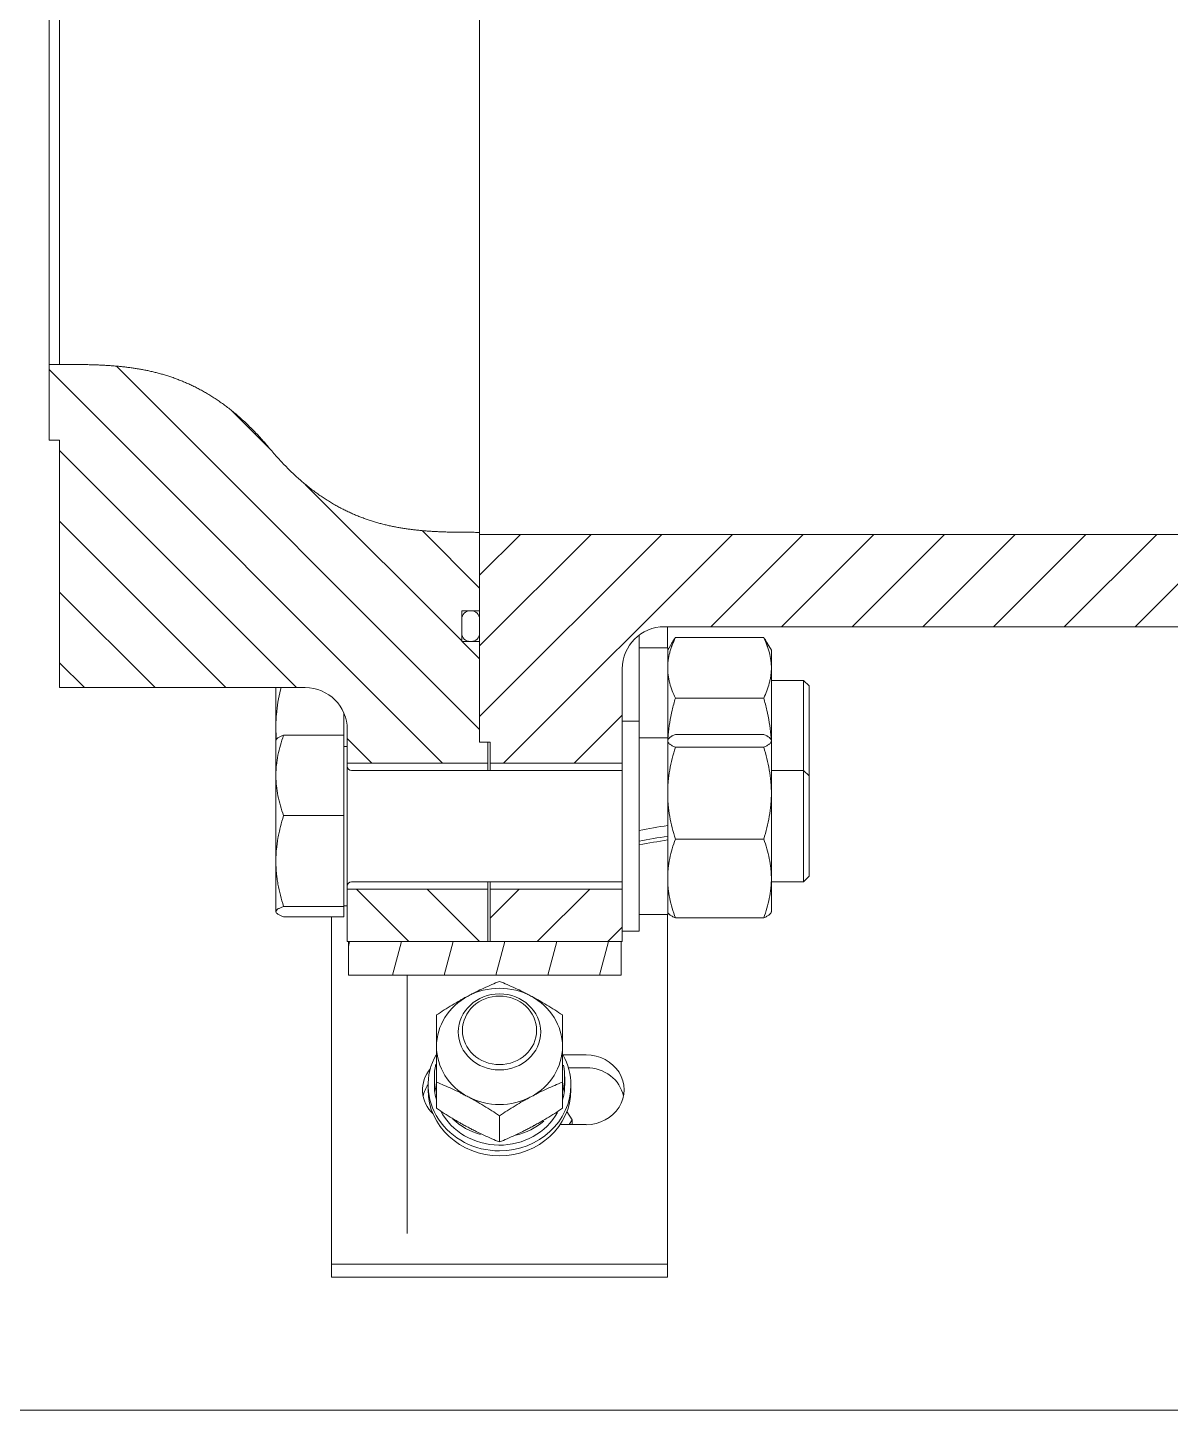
# Model space of a CAD drawing. Header units: millimetres. Extents: x 0 to 2970, y 0 to 2245.
# Drawn here: x 500.1 to 772.2, y 476.1 to 805.6 of the extents above; entities that cross this region are included whole.
import ezdxf

# ---------------------------------------------------------------- set-up
doc = ezdxf.new("R2010")
doc.units = ezdxf.units.MM
for name, color, linetype, true_color in [('1', 7, 'Continuous', 0xffffff), ('170', 7, 'Continuous', 0xffffff), ('2', 7, 'Continuous', 0xffffff)]:
    doc.layers.add(name, color=color, linetype=linetype, true_color=true_color)

msp = doc.modelspace()

# ---------------------------------------------------------------- hatches: boundary and pattern name
at = {"layer": '1', "linetype": 'Continuous', "lineweight": 18}
h = msp.add_hatch(dxfattribs=at)
h.set_pattern_fill('ANSI31', color=4, scale=3.75, angle=89.9544, style=0)
h.paths.add_polyline_path([(609.73, 950.3), (576.23, 950.3), (576.23, 962.8), (609.73, 962.8)], flags=0)
h.paths.add_polyline_path([(609.73, 587.8), (576.23, 587.8), (576.23, 600.3), (609.73, 600.3)], flags=0)
edge = h.paths.add_edge_path(flags=0)
edge.add_line((607.73, 884), (607.73, 865.3))
edge.add_spline(control_points=[(607.73, 865.3), (607.22, 865.3), (606.71, 865.3), (605.73, 865.3), (604.73, 865.3), (603.73, 865.29), (602.73, 865.29), (601.73, 865.27), (600.73, 865.25), (599.73, 865.22), (598.73, 865.19), (597.73, 865.15), (596.73, 865.09), (595.73, 865.03), (594.73, 864.95), (593.73, 864.87), (592.73, 864.77), (591.73, 864.65), (590.73, 864.52), (589.73, 864.37), (588.73, 864.21), (587.73, 864.03), (586.73, 863.83), (585.73, 863.6), (584.72, 863.36), (583.72, 863.1), (582.72, 862.81), (581.72, 862.5), (580.72, 862.16), (579.72, 861.79), (578.72, 861.4), (577.72, 860.99), (576.72, 860.54), (575.72, 860.06), (574.72, 859.56), (573.72, 859.02), (572.72, 858.45), (571.72, 857.84), (570.72, 857.2), (569.72, 856.52), (568.72, 855.81), (567.72, 855.06), (566.72, 854.28), (565.72, 853.45), (564.72, 852.58), (563.72, 851.67), (562.72, 850.72), (561.72, 849.73), (560.72, 848.69), (559.72, 847.6), (558.71, 846.48), (557.73, 845.3), (556.74, 844.13), (555.74, 843), (554.74, 841.92), (553.74, 840.88), (552.74, 839.89), (551.74, 838.94), (550.74, 838.03), (549.74, 837.16), (548.74, 836.33), (547.74, 835.55), (546.74, 834.8), (545.74, 834.08), (544.74, 833.41), (543.74, 832.77), (542.73, 832.16), (541.73, 831.59), (540.73, 831.05), (539.73, 830.55), (538.73, 830.07), (537.73, 829.62), (536.73, 829.2), (535.73, 828.81), (534.73, 828.45), (533.73, 828.11), (532.73, 827.8), (531.73, 827.51), (530.73, 827.25), (529.73, 827.01), (528.73, 826.78), (527.73, 826.58), (526.73, 826.4), (525.73, 826.23), (524.73, 826.09), (523.73, 825.96), (522.73, 825.84), (521.73, 825.74), (520.73, 825.65), (519.73, 825.58), (518.73, 825.52), (517.73, 825.46), (516.73, 825.42), (515.73, 825.38), (514.73, 825.36), (513.73, 825.34), (512.73, 825.32), (511.73, 825.31), (510.73, 825.31), (509.73, 825.31), (508.73, 825.3), (508.06, 825.3), (507.73, 825.3)], knot_values=[0, 0, 0, 0, 0.008515, 0.017416, 0.026317, 0.035217, 0.044118, 0.05302, 0.061922, 0.070826, 0.079732, 0.08864, 0.097553, 0.106472, 0.115397, 0.124332, 0.133278, 0.142237, 0.151213, 0.16021, 0.16923, 0.178277, 0.187357, 0.196474, 0.205634, 0.214842, 0.224104, 0.233428, 0.242821, 0.25229, 0.261843, 0.271489, 0.281237, 0.291095, 0.301075, 0.311185, 0.321435, 0.331838, 0.342403, 0.353141, 0.364065, 0.375185, 0.386513, 0.398062, 0.409842, 0.421866, 0.434146, 0.446694, 0.459522, 0.472642, 0.486067, 0.499807, 0.513548, 0.526973, 0.540093, 0.552921, 0.565469, 0.577749, 0.589773, 0.601553, 0.613102, 0.62443, 0.63555, 0.646473, 0.657212, 0.667777, 0.67818, 0.68843, 0.69854, 0.70852, 0.718378, 0.728126, 0.737772, 0.747325, 0.756794, 0.766187, 0.775511, 0.784773, 0.793981, 0.803141, 0.812258, 0.821338, 0.830385, 0.839405, 0.848401, 0.857378, 0.866337, 0.875283, 0.884218, 0.893143, 0.902062, 0.910975, 0.919883, 0.928789, 0.937693, 0.946595, 0.955497, 0.964398, 0.973298, 0.982199, 0.991099, 1, 1, 1, 1], degree=3, periodic=0)
edge.add_spline(control_points=[(507.73, 825.3), (506.89, 825.3), (506.06, 825.3), (505.23, 825.3)], knot_values=[0, 0, 0, 0, 1, 1, 1, 1], degree=3, periodic=0)
edge.add_line((505.23, 825.3), (505.23, 843.3))
edge.add_line((505.23, 843.3), (507.73, 843.3))
edge.add_line((507.73, 843.3), (507.73, 902.3))
edge.add_line((507.73, 902.3), (566.23, 902.3))
edge.add_arc((566.23, 912.3), 10, 270, 360)
edge.add_line((576.23, 912.3), (576.23, 920.3))
edge.add_line((576.23, 920.3), (609.73, 920.3))
edge.add_line((609.73, 920.3), (609.73, 915.3))
edge.add_line((609.73, 915.3), (607.73, 915.3))
edge.add_line((607.73, 915.3), (607.73, 891.3))
edge.add_line((607.73, 891.3), (603.49, 891.3))
edge.add_line((603.49, 891.3), (603.49, 884))
edge.add_line((603.49, 884), (607.73, 884))
edge = h.paths.add_edge_path(flags=0)
edge.add_line((603.49, 666.6), (603.49, 659.3))
edge.add_line((603.49, 659.3), (607.73, 659.3))
edge.add_line((607.73, 659.3), (607.73, 635.3))
edge.add_line((607.73, 635.3), (609.73, 635.3))
edge.add_line((609.73, 635.3), (609.73, 630.3))
edge.add_line((609.73, 630.3), (576.23, 630.3))
edge.add_line((576.23, 630.3), (576.23, 638.3))
edge.add_arc((566.23, 638.3), 10, 360, 450)
edge.add_line((566.23, 648.3), (507.73, 648.3))
edge.add_line((507.73, 648.3), (507.73, 707.3))
edge.add_line((507.73, 707.3), (505.23, 707.3))
edge.add_line((505.23, 707.3), (505.23, 725.3))
edge.add_spline(control_points=[(505.23, 725.3), (506.06, 725.3), (506.89, 725.3), (507.73, 725.3)], knot_values=[0, 0, 0, 0, 1, 1, 1, 1], degree=3, periodic=0)
edge.add_spline(control_points=[(507.73, 725.3), (508.06, 725.3), (508.73, 725.3), (509.73, 725.3), (510.73, 725.3), (511.73, 725.29), (512.73, 725.29), (513.73, 725.27), (514.73, 725.25), (515.73, 725.22), (516.73, 725.19), (517.73, 725.15), (518.73, 725.09), (519.73, 725.03), (520.73, 724.95), (521.73, 724.87), (522.73, 724.77), (523.73, 724.65), (524.73, 724.52), (525.73, 724.37), (526.73, 724.21), (527.73, 724.03), (528.73, 723.83), (529.73, 723.6), (530.73, 723.36), (531.73, 723.1), (532.73, 722.81), (533.73, 722.5), (534.73, 722.16), (535.73, 721.79), (536.73, 721.4), (537.73, 720.99), (538.73, 720.54), (539.73, 720.06), (540.73, 719.56), (541.73, 719.02), (542.73, 718.45), (543.74, 717.84), (544.74, 717.2), (545.74, 716.52), (546.74, 715.81), (547.74, 715.06), (548.74, 714.28), (549.74, 713.45), (550.74, 712.58), (551.74, 711.67), (552.74, 710.72), (553.74, 709.73), (554.74, 708.69), (555.74, 707.6), (556.74, 706.48), (557.73, 705.3), (558.71, 704.13), (559.72, 703), (560.72, 701.92), (561.72, 700.88), (562.72, 699.89), (563.72, 698.94), (564.72, 698.03), (565.72, 697.16), (566.72, 696.33), (567.72, 695.54), (568.72, 694.8), (569.72, 694.08), (570.72, 693.41), (571.72, 692.77), (572.72, 692.16), (573.72, 691.59), (574.72, 691.05), (575.72, 690.55), (576.72, 690.07), (577.72, 689.62), (578.72, 689.2), (579.72, 688.81), (580.72, 688.45), (581.72, 688.11), (582.72, 687.8), (583.72, 687.51), (584.72, 687.25), (585.73, 687), (586.73, 686.78), (587.73, 686.58), (588.73, 686.4), (589.73, 686.23), (590.73, 686.09), (591.73, 685.96), (592.73, 685.84), (593.73, 685.74), (594.73, 685.65), (595.73, 685.58), (596.73, 685.52), (597.73, 685.46), (598.73, 685.42), (599.73, 685.38), (600.73, 685.36), (601.73, 685.34), (602.73, 685.32), (603.73, 685.31), (604.73, 685.31), (605.73, 685.31), (606.71, 685.3), (607.22, 685.3), (607.73, 685.3)], knot_values=[0, 0, 0, 0, 0.008901, 0.017801, 0.026702, 0.035602, 0.044503, 0.053405, 0.062307, 0.071211, 0.080117, 0.089025, 0.097938, 0.106857, 0.115782, 0.124717, 0.133663, 0.142622, 0.151599, 0.160595, 0.169615, 0.178662, 0.187742, 0.196859, 0.206019, 0.215227, 0.224489, 0.233813, 0.243206, 0.252675, 0.262228, 0.271874, 0.281622, 0.29148, 0.30146, 0.31157, 0.32182, 0.332223, 0.342788, 0.353527, 0.36445, 0.37557, 0.386898, 0.398447, 0.410227, 0.422251, 0.434531, 0.447079, 0.459907, 0.473027, 0.486452, 0.500193, 0.513933, 0.527358, 0.540478, 0.553306, 0.565854, 0.578134, 0.590158, 0.601938, 0.613487, 0.624815, 0.635935, 0.646859, 0.657597, 0.668162, 0.678565, 0.688815, 0.698925, 0.708905, 0.718763, 0.728511, 0.738157, 0.74771, 0.757179, 0.766572, 0.775896, 0.785158, 0.794366, 0.803526, 0.812643, 0.821723, 0.83077, 0.83979, 0.848787, 0.857763, 0.866722, 0.875668, 0.884603, 0.893528, 0.902447, 0.91136, 0.920268, 0.929174, 0.938078, 0.94698, 0.955882, 0.964783, 0.973683, 0.982584, 0.991485, 1, 1, 1, 1], degree=3, periodic=0)
edge.add_line((607.73, 685.3), (607.73, 666.6))
edge.add_line((607.73, 666.6), (603.49, 666.6))
h = msp.add_hatch(dxfattribs=at)
h.set_pattern_fill('ANSI31', color=4, scale=3.75, angle=360, style=0)
h.paths.add_polyline_path([(874.73, 587.8), (841.23, 587.8), (841.23, 600.3), (874.73, 600.3)], flags=0)
edge = h.paths.add_edge_path(flags=0)
edge.add_line((864.73, 865.8), (783.73, 865.8))
edge.add_line((783.73, 865.8), (783.73, 887.8))
edge.add_line((783.73, 887.8), (831.23, 887.8))
edge.add_arc((831.23, 897.8), 10, 270, 360)
edge.add_line((841.23, 897.8), (841.23, 920.3))
edge.add_line((841.23, 920.3), (874.73, 920.3))
edge.add_line((874.73, 920.3), (874.73, 900.8))
edge.add_line((874.73, 900.8), (872.73, 900.8))
edge.add_line((872.73, 900.8), (872.73, 891.3))
edge.add_line((872.73, 891.3), (868.49, 891.3))
edge.add_line((868.49, 891.3), (868.49, 884))
edge.add_line((868.49, 884), (872.73, 884))
edge.add_line((872.73, 884), (872.73, 876.8))
edge.add_line((872.73, 876.8), (864.73, 876.8))
edge.add_line((864.73, 876.8), (864.73, 871.55))
edge.add_line((864.73, 871.55), (848.73, 871.55))
edge.add_line((848.73, 871.55), (847.68, 869.8))
edge.add_line((847.68, 869.8), (848.73, 868.05))
edge.add_line((848.73, 868.05), (864.73, 868.05))
edge.add_line((864.73, 868.05), (864.73, 865.8))
h.paths.add_polyline_path([(874.73, 950.3), (841.23, 950.3), (841.23, 962.8), (874.73, 962.8)], flags=0)
h.paths.add_polyline_path([(641.73, 587.8), (610.23, 587.8), (610.23, 600.3), (641.73, 600.3)], flags=0)
h.paths.add_polyline_path([(641.73, 950.3), (610.23, 950.3), (610.23, 962.8), (641.73, 962.8)], flags=0)
edge = h.paths.add_edge_path(flags=0)
edge.add_line((851.88, 679.02), (864.73, 678.88))
edge.add_line((864.73, 678.88), (864.73, 673.8))
edge.add_line((864.73, 673.8), (872.73, 673.8))
edge.add_line((872.73, 673.8), (872.73, 666.6))
edge.add_line((872.73, 666.6), (868.49, 666.6))
edge.add_line((868.49, 666.6), (868.49, 659.3))
edge.add_line((868.49, 659.3), (872.73, 659.3))
edge.add_line((872.73, 659.3), (872.73, 649.8))
edge.add_line((872.73, 649.8), (874.73, 649.8))
edge.add_line((874.73, 649.8), (874.73, 630.3))
edge.add_line((874.73, 630.3), (841.23, 630.3))
edge.add_line((841.23, 630.3), (841.23, 652.8))
edge.add_arc((831.23, 652.8), 10, 0, 90)
edge.add_line((831.23, 662.8), (651.73, 662.8))
edge.add_arc((651.73, 652.8), 10, 90, 180)
edge.add_line((641.73, 652.8), (641.73, 630.3))
edge.add_line((641.73, 630.3), (610.23, 630.3))
edge.add_line((610.23, 630.3), (610.23, 635.3))
edge.add_line((610.23, 635.3), (607.73, 635.3))
edge.add_line((607.73, 635.3), (607.73, 684.8))
edge.add_line((607.73, 684.8), (864.73, 684.8))
edge.add_line((864.73, 684.8), (864.73, 682.72))
edge.add_line((864.73, 682.72), (851.88, 682.59))
edge.add_line((851.88, 682.59), (848.73, 682.55))
edge.add_line((848.73, 682.55), (847.68, 680.8))
edge.add_line((847.68, 680.8), (848.73, 679.05))
edge.add_line((848.73, 679.05), (851.88, 679.02))
edge = h.paths.add_edge_path(flags=0)
edge.add_line((607.73, 915.3), (610.23, 915.3))
edge.add_line((610.23, 915.3), (610.23, 920.3))
edge.add_line((610.23, 920.3), (641.73, 920.3))
edge.add_line((641.73, 920.3), (641.73, 897.8))
edge.add_arc((651.73, 897.8), 10, 180, 270)
edge.add_line((651.73, 887.8), (703.73, 887.8))
edge.add_line((703.73, 887.8), (703.73, 865.8))
edge.add_line((703.73, 865.8), (607.73, 865.8))
edge.add_line((607.73, 865.8), (607.73, 915.3))
h = msp.add_hatch(dxfattribs=at)
h.set_pattern_fill('ANSI31', color=4, scale=3.75, angle=29.985, style=0)
h.paths.add_polyline_path([(576.48, 579.8), (641.48, 579.8), (641.48, 587.8), (576.48, 587.8)], flags=0)
at = {"layer": '2', "linetype": 'Continuous', "lineweight": 18}
h = msp.add_hatch(dxfattribs=at)
h.set_pattern_fill('ANSI31', color=4, scale=3.75, angle=29.985, style=0)
edge = h.paths.add_edge_path(flags=0)
edge.add_spline(control_points=[(603.49, 886), (603.49, 884.83), (604.37, 884), (605.61, 884)], knot_values=[0, 0, 0, 0, 1, 1, 1, 1], weights=[0.585786, 0.471405, 0.471405, 0.585786], degree=3, periodic=0)
edge.add_spline(control_points=[(605.61, 884), (606.85, 884), (607.73, 884.83), (607.73, 886)], knot_values=[0, 0, 0, 0, 1, 1, 1, 1], weights=[0.585786, 0.471405, 0.471405, 0.585786], degree=3, periodic=0)
edge.add_line((607.73, 886), (607.73, 889.3))
edge.add_spline(control_points=[(607.73, 889.3), (607.73, 890.48), (606.85, 891.3), (605.61, 891.3)], knot_values=[0, 0, 0, 0, 1, 1, 1, 1], weights=[0.585786, 0.471405, 0.471405, 0.585786], degree=3, periodic=0)
edge.add_spline(control_points=[(605.61, 891.3), (604.37, 891.3), (603.49, 890.48), (603.49, 889.3)], knot_values=[0, 0, 0, 0, 1, 1, 1, 1], weights=[0.585786, 0.471405, 0.471405, 0.585786], degree=3, periodic=0)
edge.add_line((603.49, 889.3), (603.49, 886))
edge = h.paths.add_edge_path(flags=0)
edge.add_spline(control_points=[(603.49, 661.3), (603.49, 660.13), (604.37, 659.3), (605.61, 659.3)], knot_values=[0, 0, 0, 0, 1, 1, 1, 1], weights=[0.585786, 0.471405, 0.471405, 0.585786], degree=3, periodic=0)
edge.add_spline(control_points=[(605.61, 659.3), (606.85, 659.3), (607.73, 660.13), (607.73, 661.3)], knot_values=[0, 0, 0, 0, 1, 1, 1, 1], weights=[0.585786, 0.471405, 0.471405, 0.585786], degree=3, periodic=0)
edge.add_line((607.73, 661.3), (607.73, 664.6))
edge.add_spline(control_points=[(607.73, 664.6), (607.73, 665.78), (606.85, 666.6), (605.61, 666.6)], knot_values=[0, 0, 0, 0, 1, 1, 1, 1], weights=[0.585786, 0.471405, 0.471405, 0.585786], degree=3, periodic=0)
edge.add_spline(control_points=[(605.61, 666.6), (604.37, 666.6), (603.49, 665.78), (603.49, 664.6)], knot_values=[0, 0, 0, 0, 1, 1, 1, 1], weights=[0.585786, 0.471405, 0.471405, 0.585786], degree=3, periodic=0)
edge.add_line((603.49, 664.6), (603.49, 661.3))

# ---------------------------------------------------------------- linework, layer by layer
at = {"layer": '1', "color": 7, "linetype": 'Continuous', "lineweight": 18}
for p, q in [((607.73, 711.66), (607.73, 865.3)), ((505.23, 739.95), (505.23, 825.3)), ((507.73, 739.95), (507.73, 825.3)), ((505.23, 725.3), (505.23, 739.95)), ((507.73, 725.3), (507.73, 739.95)), ((505.23, 707.3), (505.23, 725.3)), ((505.23, 725.3), (507.73, 725.3)), ((607.73, 685.3), (607.73, 711.66)), ((507.73, 707.3), (505.23, 707.3)), ((507.73, 648.3), (507.73, 707.3)), ((507.73, 648.3), (507.73, 707.3)), ((607.73, 685.3), (607.73, 666.6)), ((607.73, 635.3), (607.73, 684.8)), ((607.73, 684.8), (864.73, 684.8)), ((603.49, 666.6), (603.49, 659.3)), ((607.73, 666.6), (603.49, 666.6)), ((831.23, 662.8), (651.73, 662.8)), ((652.48, 662.81), (652.48, 657.79)), ((603.49, 659.3), (607.73, 659.3)), ((607.73, 659.3), (607.73, 635.3)), ((645.73, 640.3), (645.73, 660.8)), ((653.5, 658.93), (652.53, 657.24)), ((675.4, 660.21), (654.36, 660.21)), ((677.23, 657.24), (676.25, 658.93)), ((652.53, 657.79), (645.73, 657.79)), ((652.53, 636.14), (652.53, 657.79)), ((677.23, 653), (677.23, 657.24)), ((641.73, 652.8), (641.73, 640.3)), ((677.23, 635.8), (677.23, 653)), ((684.9, 650.03), (677.23, 650.03)), ((686.23, 648.7), (684.9, 650.03)), ((684.9, 650.03), (684.9, 628.59)), ((566.23, 648.3), (507.73, 648.3)), ((559.23, 648.3), (559.23, 638.91)), ((675.4, 645.8), (654.36, 645.8)), ((686.23, 627.26), (686.23, 648.7)), ((575.43, 642.22), (575.43, 636.94)), ((645.73, 640.3), (641.73, 640.3)), ((641.73, 590.3), (641.73, 640.3)), ((645.73, 590.3), (645.73, 640.3)), ((559.23, 635.68), (559.23, 638.91)), ((561.06, 636.94), (575.43, 636.94)), ((575.43, 636.94), (575.43, 617.81)), ((576.23, 634.3), (576.23, 638.3)), ((652.53, 636.35), (645.73, 636.35)), ((652.53, 615.48), (652.53, 636.35)), ((652.65, 636.01), (652.53, 635.8)), ((675.4, 637.17), (654.36, 637.17)), ((677.23, 635.8), (677.11, 636.01)), ((559.23, 635.8), (559.23, 627.37)), ((576.23, 634.3), (575.43, 634.3)), ((576.23, 596.3), (576.23, 634.3)), ((610.23, 635.3), (607.73, 635.3)), ((607.73, 635.3), (609.73, 635.3)), ((609.73, 635.3), (609.73, 630.3)), ((610.23, 630.3), (610.23, 635.3)), ((675.4, 634.08), (654.36, 634.08)), ((677.23, 635.8), (677.23, 635.63)), ((677.23, 623.15), (677.23, 635.63)), ((609.73, 630.3), (576.23, 630.3)), ((609.73, 628.59), (609.73, 630.3)), ((610.23, 628.59), (610.23, 630.3)), ((641.73, 630.3), (610.23, 630.3)), ((559.23, 606.99), (559.23, 627.37)), ((641.73, 628.59), (577.23, 628.59)), ((684.9, 628.59), (677.23, 628.59)), ((686.23, 627.26), (684.9, 628.59)), ((684.9, 628.59), (684.9, 609.91)), ((686.23, 610.45), (686.23, 627.26)), ((677.23, 602.82), (677.23, 623.15)), ((561.06, 617.81), (575.43, 617.81)), ((575.43, 617.81), (575.43, 596.17)), ((652.53, 612.04), (652.53, 615.48)), ((652.53, 612.11), (652.53, 612.03)), ((652.53, 594.25), (652.53, 612.03)), ((675.4, 612.21), (654.36, 612.21)), ((684.9, 609.91), (684.9, 602.02)), ((686.23, 603.34), (686.23, 610.45)), ((559.23, 606.99), (559.23, 594.92)), ((684.9, 602.02), (686.23, 603.34)), ((576.23, 600.3), (609.73, 600.3)), ((577.23, 602.02), (641.73, 602.02)), ((609.73, 600.3), (609.73, 602.02)), ((609.73, 600.3), (609.73, 587.8)), ((610.23, 600.3), (610.23, 602.02)), ((610.23, 587.8), (610.23, 600.3)), ((610.23, 600.3), (641.73, 600.3)), ((677.23, 594.8), (677.23, 602.82)), ((677.23, 602.02), (684.9, 602.02)), ((561.06, 596.17), (575.43, 596.17)), ((561.06, 593.67), (575.43, 593.67)), ((572.48, 510.91), (572.48, 593.67)), ((575.43, 596.3), (576.23, 596.3)), ((575.43, 596.17), (575.43, 593.67)), ((576.23, 587.8), (576.23, 596.3)), ((645.73, 594.25), (652.53, 594.25)), ((652.48, 594.26), (652.48, 510.91)), ((675.4, 593.43), (654.36, 593.43)), ((641.73, 590.3), (645.73, 590.3)), ((641.73, 590.3), (641.73, 587.8)), ((609.73, 587.8), (576.23, 587.8)), ((576.48, 579.8), (576.48, 587.8)), ((641.48, 587.8), (576.48, 587.8)), ((641.73, 587.8), (610.23, 587.8)), ((641.48, 587.8), (641.48, 579.8)), ((576.48, 579.8), (641.48, 579.8)), ((590.48, 579.8), (590.48, 518.23)), ((633.15, 560.8), (627.6, 560.8)), ((633.15, 557.74), (628.89, 557.74)), ((595.48, 553.63), (595.48, 552.48)), ((596.96, 555.54), (596.96, 553.63)), ((597.48, 554.3), (597.48, 548.06)), ((627.48, 554.3), (627.48, 548.06)), ((628, 553.63), (628, 555.54)), ((629.48, 552.48), (629.48, 553.63)), ((596.42, 547.32), (596.29, 547.1)), ((629.8, 545.29), (628.53, 547.32)), ((612.48, 546.3), (612.48, 540.05)), ((626.9, 544.17), (633.15, 544.17)), ((629.1, 544.17), (629.8, 545.29)), ((629.8, 544.17), (629.8, 545.29)), ((572.48, 507.85), (572.48, 510.91)), ((652.48, 510.91), (572.48, 510.91)), ((652.48, 507.85), (652.48, 510.91)), ((652.48, 507.85), (572.48, 507.85))]:
    msp.add_line(p, q, dxfattribs=at)
for centre, radius, start, end in [((651.73, 652.8), 10, 90, 180), ((566.23, 638.3), 10, 0, 90), ((577.23, 629.59), 1, 180, 270), ((577.23, 601.02), 1, 90, 180)]:
    msp.add_arc(centre, radius, start, end, dxfattribs=at)
for centre, major_axis, ratio, start_param, end_param in [((635.94, 615.3), (-119.38, -20.88), 0.022332, 1.648988, 1.706308), ((655.52, 615.3), (-80.82, -14.14), 0.022332, 1.445453, 1.529885), ((655.52, 615.3), (-119.38, -20.88), 0.022332, 1.484792, 1.541842), ((612.48, 562.81), (15, 0), 0.92388, 1.047198, 2.094395), ((612.48, 562.81), (15, 0), 0.92388, 2.094395, 3.141593), ((612.48, 562.81), (15, 0), 0.92388, 0, 1.047198), ((612.48, 553.63), (17, 0), 0.92388, 2.665052, 4.712389), ((612.48, 562.81), (15, 0), 0.92388, 3.141593, 4.18879), ((612.48, 562.81), (15, 0), 0.92388, 5.235988, 6.283185), ((612.48, 553.63), (17, 0), 0.92388, 0, 0.471141), ((633.15, 552.48), (-9, 0), 0.92388, 1.570796, 4.712389), ((603.15, 552.48), (-9, 0), 0.92388, 5.626642, 7.050176), ((612.48, 555.54), (15.52, 0), 0.92388, 2.929372, 3.401218), ((612.48, 555.54), (15.52, 0), 0.92388, 6.023568, 6.477916), ((633.15, 549.42), (-9, 0), 0.92388, 3.326701, 4.712389), ((603.15, 549.42), (-9, 0), 0.92388, 5.732228, 6.098077), ((612.48, 553.63), (15.52, 0), 0.92388, 3.141607, 3.401204), ((612.48, 553.63), (17, 0), 0.92388, 4.712389, 6.283185), ((612.48, 553.63), (15.52, 0), 0.92388, 6.023574, 6.283171), ((612.48, 552.48), (17, 0), 0.92388, 3.141593, 4.712389), ((612.48, 562.81), (15, 0), 0.92388, 4.18879, 5.235988), ((612.48, 552.48), (17, 0), 0.92388, 4.712389, 6.283185), ((612.48, 553.63), (15.52, 0), 0.92388, 3.591672, 5.809489), ((612.48, 555.54), (15.52, 0), 0.92388, 3.916662, 4.415374), ((612.48, 555.54), (15.52, 0), 0.92388, 4.965717, 5.461082)]:
    msp.add_ellipse(centre, major_axis=major_axis, ratio=ratio, start_param=start_param, end_param=end_param, dxfattribs=at)
for centre, major_axis in [((612.48, 566.27), (9.81, 0)), ((612.48, 566.64), (-8.83, 0))]:
    msp.add_ellipse(centre, major_axis=major_axis, ratio=0.92388, dxfattribs=at)
for points, knots in [([(507.73, 725.3), (508.06, 725.3), (508.73, 725.3), (509.73, 725.3), (510.73, 725.3), (511.73, 725.29), (512.73, 725.29), (513.73, 725.27), (514.73, 725.25), (515.73, 725.22), (516.73, 725.19), (517.73, 725.15), (518.73, 725.09), (519.73, 725.03), (520.73, 724.95), (521.73, 724.87), (522.73, 724.77), (523.73, 724.65), (524.73, 724.52), (525.73, 724.37), (526.73, 724.21), (527.73, 724.03), (528.73, 723.83), (529.73, 723.6), (530.73, 723.36), (531.73, 723.1), (532.73, 722.81), (533.73, 722.5), (534.73, 722.16), (535.73, 721.79), (536.73, 721.4), (537.73, 720.99), (538.73, 720.54), (539.73, 720.06), (540.73, 719.56), (541.73, 719.02), (542.73, 718.45), (543.74, 717.84), (544.74, 717.2), (545.74, 716.52), (546.74, 715.81), (547.74, 715.06), (548.74, 714.28), (549.74, 713.45), (550.74, 712.58), (551.74, 711.67), (552.74, 710.72), (553.74, 709.73), (554.74, 708.69), (555.74, 707.6), (556.74, 706.48), (557.73, 705.3), (558.71, 704.13), (559.72, 703), (560.72, 701.92), (561.72, 700.88), (562.72, 699.89), (563.72, 698.94), (564.72, 698.03), (565.72, 697.16), (566.72, 696.33), (567.72, 695.54), (568.72, 694.8), (569.72, 694.08), (570.72, 693.41), (571.72, 692.77), (572.72, 692.16), (573.72, 691.59), (574.72, 691.05), (575.72, 690.55), (576.72, 690.07), (577.72, 689.62), (578.72, 689.2), (579.72, 688.81), (580.72, 688.45), (581.72, 688.11), (582.72, 687.8), (583.72, 687.51), (584.72, 687.25), (585.73, 687), (586.73, 686.78), (587.73, 686.58), (588.73, 686.4), (589.73, 686.23), (590.73, 686.09), (591.73, 685.96), (592.73, 685.84), (593.73, 685.74), (594.73, 685.65), (595.73, 685.58), (596.73, 685.52), (597.73, 685.46), (598.73, 685.42), (599.73, 685.38), (600.73, 685.36), (601.73, 685.34), (602.73, 685.32), (603.73, 685.31), (604.73, 685.31), (605.73, 685.31), (606.71, 685.3), (607.37, 685.3), (607.73, 685.3)], [0, 0, 0, 0, 0.008901, 0.017801, 0.026702, 0.035602, 0.044503, 0.053405, 0.062307, 0.071211, 0.080117, 0.089025, 0.097938, 0.106857, 0.115782, 0.124717, 0.133663, 0.142622, 0.151599, 0.160595, 0.169615, 0.178662, 0.187742, 0.196859, 0.206019, 0.215227, 0.224489, 0.233813, 0.243206, 0.252675, 0.262228, 0.271874, 0.281622, 0.29148, 0.30146, 0.31157, 0.32182, 0.332223, 0.342788, 0.353527, 0.36445, 0.37557, 0.386898, 0.398447, 0.410227, 0.422251, 0.434531, 0.447079, 0.459907, 0.473027, 0.486452, 0.500193, 0.513933, 0.527358, 0.540478, 0.553306, 0.565854, 0.578134, 0.590158, 0.601938, 0.613487, 0.624815, 0.635935, 0.646859, 0.657597, 0.668162, 0.678565, 0.688815, 0.698925, 0.708905, 0.718763, 0.728511, 0.738157, 0.74771, 0.757179, 0.766572, 0.775896, 0.785158, 0.794366, 0.803526, 0.812643, 0.821723, 0.83077, 0.83979, 0.848787, 0.857763, 0.866722, 0.875668, 0.884603, 0.893528, 0.902447, 0.91136, 0.920268, 0.929174, 0.938078, 0.94698, 0.955882, 0.964783, 0.973683, 0.982584, 0.991485, 1, 1, 1, 1]), ([(654.36, 660.21), (654.08, 659.62), (653.83, 659.03), (653.57, 658.36), (653.54, 658.28), (653.49, 658.13), (653.41, 657.91), (653.23, 657.39), (653.1, 656.93), (652.86, 656.03), (652.74, 655.43), (652.61, 654.52), (652.58, 654.22), (652.54, 653.61), (652.53, 653.31), (652.53, 653)], [0, 0, 0, 0, 0.25, 0.25, 0.28125, 0.28125, 0.3125, 0.375, 0.5, 0.5, 0.75, 0.75, 0.875, 0.875, 1, 1, 1, 1]), ([(653.49, 658.91), (653.53, 658.97), (653.56, 659.03), (653.83, 659.47), (654.08, 659.84), (654.36, 660.21)], [0, 0, 0, 0, 0.14094, 0.14094, 1, 1, 1, 1]), ([(675.4, 660.21), (675.68, 659.84), (675.93, 659.47), (676.19, 659.03), (676.23, 658.97), (676.26, 658.91)], [0, 0, 0, 0, 0.861234, 0.861234, 1, 1, 1, 1]), ([(677.23, 653), (677.23, 653.31), (677.22, 653.61), (677.17, 654.22), (677.14, 654.52), (677.02, 655.43), (676.9, 656.03), (676.66, 656.93), (676.52, 657.39), (676.35, 657.91), (676.27, 658.13), (676.21, 658.28), (676.18, 658.36), (675.93, 659.03), (675.67, 659.62), (675.4, 660.21)], [0, 0, 0, 0, 0.125, 0.125, 0.25, 0.25, 0.5, 0.5, 0.625, 0.6875, 0.71875, 0.71875, 0.75, 0.75, 1, 1, 1, 1]), ([(652.53, 653), (652.53, 652.7), (652.55, 652.09), (652.61, 651.48), (652.66, 651.09), (652.68, 651.02), (652.7, 650.86), (652.74, 650.63), (652.84, 650.1), (652.94, 649.65), (653.19, 648.75), (653.38, 648.15), (653.83, 646.97), (654.08, 646.38), (654.36, 645.8)], [0, 0, 0, 0, 0.125, 0.25, 0.25, 0.28125, 0.28125, 0.3125, 0.375, 0.5, 0.5, 0.75, 0.75, 1, 1, 1, 1]), ([(677.23, 653), (677.23, 652.7), (677.21, 652.09), (677.14, 651.48), (677.09, 651.09), (677.08, 651.02), (677.05, 650.86), (677.02, 650.63), (676.92, 650.1), (676.81, 649.65), (676.57, 648.75), (676.37, 648.15), (675.93, 646.97), (675.67, 646.38), (675.4, 645.8)], [0, 0, 0, 0, 0.125, 0.25, 0.25, 0.28125, 0.28125, 0.3125, 0.375, 0.5, 0.5, 0.75, 0.75, 1, 1, 1, 1]), ([(559.23, 638.91), (559.23, 639.16), (559.23, 639.41), (559.24, 639.78), (559.24, 639.91), (559.25, 640.16), (559.27, 640.78), (559.31, 641.4), (559.44, 642.89), (559.56, 643.88), (559.88, 645.84), (560.08, 646.81), (560.34, 647.96), (560.39, 648.14), (560.43, 648.32)], [0, 0, 0, 0, 0.078468, 0.078468, 0.117702, 0.117702, 0.156937, 0.313873, 0.313873, 0.627746, 0.627746, 0.94162, 0.94162, 1, 1, 1, 1]), ([(654.36, 645.8), (654.08, 644.84), (653.82, 643.88), (653.37, 641.94), (653.18, 640.97), (652.86, 639.01), (652.74, 638.03), (652.63, 636.74), (652.61, 636.43), (652.59, 636.12)], [0, 0, 0, 0, 0.301898, 0.301898, 0.603796, 0.603796, 0.905695, 0.905695, 1, 1, 1, 1]), ([(677.17, 636.12), (677.15, 636.43), (677.13, 636.74), (677.02, 638.04), (676.89, 639.02), (676.57, 640.98), (676.38, 641.95), (675.93, 643.88), (675.68, 644.84), (675.4, 645.8)], [0, 0, 0, 0, 0.094186, 0.094186, 0.396124, 0.396124, 0.698062, 0.698062, 1, 1, 1, 1]), ([(559.35, 635.99), (559.31, 636.46), (559.28, 636.93), (559.24, 637.91), (559.23, 638.4), (559.23, 638.91)], [0, 0, 0, 0, 0.487606, 0.487606, 1, 1, 1, 1]), ([(561.06, 636.94), (560.78, 636.84), (560.52, 636.74), (560.07, 636.53), (559.88, 636.43), (559.56, 636.22), (559.44, 636.11), (559.31, 635.95), (559.28, 635.9), (559.24, 635.8), (559.23, 635.74), (559.23, 635.69)], [0, 0, 0, 0, 0.25, 0.25, 0.5, 0.5, 0.75, 0.75, 0.875, 0.875, 1, 1, 1, 1]), ([(559.23, 627.37), (559.23, 627.58), (559.23, 627.78), (559.24, 628.08), (559.24, 628.19), (559.25, 628.39), (559.27, 628.9), (559.31, 629.4), (559.44, 630.61), (559.56, 631.41), (559.88, 633.01), (560.08, 633.8), (560.53, 635.38), (560.78, 636.16), (561.06, 636.94)], [0, 0, 0, 0, 0.0625, 0.0625, 0.09375, 0.09375, 0.125, 0.25, 0.25, 0.5, 0.5, 0.75, 0.75, 1, 1, 1, 1]), ([(654.36, 637.17), (654.08, 637.05), (653.83, 636.92), (653.57, 636.78), (653.54, 636.76), (653.49, 636.73), (653.41, 636.68), (653.23, 636.57), (653.1, 636.47), (652.86, 636.28), (652.74, 636.15), (652.61, 635.95), (652.58, 635.89), (652.54, 635.76), (652.53, 635.69), (652.53, 635.63)], [0, 0, 0, 0, 0.25, 0.25, 0.28125, 0.28125, 0.3125, 0.375, 0.5, 0.5, 0.75, 0.75, 0.875, 0.875, 1, 1, 1, 1]), ([(677.23, 635.63), (677.23, 635.69), (677.22, 635.76), (677.17, 635.89), (677.14, 635.95), (677.02, 636.15), (676.9, 636.28), (676.66, 636.47), (676.52, 636.57), (676.35, 636.68), (676.27, 636.73), (676.21, 636.76), (676.18, 636.78), (675.93, 636.92), (675.67, 637.05), (675.4, 637.17)], [0, 0, 0, 0, 0.125, 0.125, 0.25, 0.25, 0.5, 0.5, 0.625, 0.6875, 0.71875, 0.71875, 0.75, 0.75, 1, 1, 1, 1]), ([(652.53, 635.63), (652.53, 635.56), (652.55, 635.43), (652.61, 635.3), (652.66, 635.22), (652.68, 635.2), (652.7, 635.17), (652.74, 635.12), (652.84, 635.01), (652.94, 634.91), (653.19, 634.72), (653.38, 634.59), (653.83, 634.33), (654.08, 634.21), (654.36, 634.08)], [0, 0, 0, 0, 0.125, 0.25, 0.25, 0.28125, 0.28125, 0.3125, 0.375, 0.5, 0.5, 0.75, 0.75, 1, 1, 1, 1]), ([(654.36, 634.08), (654.08, 633.19), (653.82, 632.29), (653.37, 630.49), (653.18, 629.58), (652.86, 627.76), (652.74, 626.85), (652.61, 625.47), (652.58, 625.01), (652.54, 624.08), (652.53, 623.62), (652.53, 623.15)], [0, 0, 0, 0, 0.25, 0.25, 0.5, 0.5, 0.75, 0.75, 0.875, 0.875, 1, 1, 1, 1]), ([(677.23, 635.63), (677.23, 635.56), (677.21, 635.43), (677.14, 635.3), (677.09, 635.22), (677.08, 635.2), (677.05, 635.17), (677.02, 635.12), (676.92, 635.01), (676.81, 634.91), (676.57, 634.72), (676.37, 634.59), (675.93, 634.33), (675.67, 634.21), (675.4, 634.08)], [0, 0, 0, 0, 0.125, 0.25, 0.25, 0.28125, 0.28125, 0.3125, 0.375, 0.5, 0.5, 0.75, 0.75, 1, 1, 1, 1]), ([(677.23, 623.15), (677.23, 623.38), (677.22, 623.61), (677.22, 623.96), (677.21, 624.08), (677.21, 624.31), (677.18, 624.89), (677.14, 625.47), (677.02, 626.85), (676.89, 627.77), (676.57, 629.59), (676.38, 630.5), (675.93, 632.3), (675.68, 633.19), (675.4, 634.08)], [0, 0, 0, 0, 0.0625, 0.0625, 0.09375, 0.09375, 0.125, 0.25, 0.25, 0.5, 0.5, 0.75, 0.75, 1, 1, 1, 1]), ([(561.06, 617.81), (560.78, 618.59), (560.52, 619.37), (560.07, 620.95), (559.88, 621.74), (559.56, 623.34), (559.44, 624.14), (559.31, 625.35), (559.28, 625.75), (559.24, 626.56), (559.23, 626.97), (559.23, 627.37)], [0, 0, 0, 0, 0.25, 0.25, 0.5, 0.5, 0.75, 0.75, 0.875, 0.875, 1, 1, 1, 1]), ([(652.53, 623.15), (652.53, 622.92), (652.53, 622.68), (652.54, 622.34), (652.54, 622.22), (652.55, 621.99), (652.57, 621.41), (652.61, 620.83), (652.74, 619.45), (652.86, 618.53), (653.18, 616.71), (653.38, 615.8), (653.83, 614), (654.08, 613.11), (654.36, 612.21)], [0, 0, 0, 0, 0.0625, 0.0625, 0.09375, 0.09375, 0.125, 0.25, 0.25, 0.5, 0.5, 0.75, 0.75, 1, 1, 1, 1]), ([(675.4, 612.21), (675.68, 613.11), (675.93, 614.01), (676.38, 615.81), (676.58, 616.72), (676.89, 618.54), (677.02, 619.45), (677.14, 620.83), (677.17, 621.29), (677.22, 622.22), (677.23, 622.68), (677.23, 623.15)], [0, 0, 0, 0, 0.25, 0.25, 0.5, 0.5, 0.75, 0.75, 0.875, 0.875, 1, 1, 1, 1]), ([(559.23, 606.99), (559.23, 607.44), (559.24, 607.9), (559.28, 608.81), (559.31, 609.27), (559.44, 610.63), (559.56, 611.53), (559.8, 612.89), (559.93, 613.57), (560.11, 614.35), (560.19, 614.69), (560.24, 614.92), (560.27, 615.03), (560.53, 616.04), (560.78, 616.93), (561.06, 617.81)], [0, 0, 0, 0, 0.125, 0.125, 0.25, 0.25, 0.5, 0.5, 0.625, 0.6875, 0.71875, 0.71875, 0.75, 0.75, 1, 1, 1, 1]), ([(654.36, 612.21), (654.08, 611.45), (653.82, 610.68), (653.37, 609.13), (653.18, 608.35), (652.86, 606.79), (652.74, 606), (652.61, 604.81), (652.58, 604.42), (652.54, 603.62), (652.53, 603.22), (652.53, 602.82)], [0, 0, 0, 0, 0.25, 0.25, 0.5, 0.5, 0.75, 0.75, 0.875, 0.875, 1, 1, 1, 1]), ([(677.23, 602.82), (677.23, 603.02), (677.22, 603.22), (677.22, 603.52), (677.21, 603.62), (677.21, 603.82), (677.18, 604.32), (677.14, 604.82), (677.02, 606.01), (676.89, 606.79), (676.57, 608.36), (676.38, 609.13), (675.93, 610.68), (675.68, 611.45), (675.4, 612.21)], [0, 0, 0, 0, 0.0625, 0.0625, 0.09375, 0.09375, 0.125, 0.25, 0.25, 0.5, 0.5, 0.75, 0.75, 1, 1, 1, 1]), ([(559.23, 606.99), (559.23, 606.53), (559.25, 605.61), (559.31, 604.7), (559.36, 604.12), (559.38, 604), (559.4, 603.77), (559.44, 603.43), (559.54, 602.63), (559.64, 601.95), (559.89, 600.59), (560.08, 599.7), (560.53, 597.92), (560.78, 597.04), (561.06, 596.17)], [0, 0, 0, 0, 0.125, 0.25, 0.25, 0.28125, 0.28125, 0.3125, 0.375, 0.5, 0.5, 0.75, 0.75, 1, 1, 1, 1]), ([(652.53, 602.82), (652.53, 602.63), (652.53, 602.43), (652.54, 602.13), (652.54, 602.03), (652.55, 601.83), (652.57, 601.33), (652.61, 600.83), (652.74, 599.64), (652.86, 598.86), (653.18, 597.29), (653.38, 596.52), (653.83, 594.97), (654.08, 594.2), (654.36, 593.43)], [0, 0, 0, 0, 0.0625, 0.0625, 0.09375, 0.09375, 0.125, 0.25, 0.25, 0.5, 0.5, 0.75, 0.75, 1, 1, 1, 1]), ([(675.4, 593.43), (675.68, 594.2), (675.93, 594.97), (676.38, 596.52), (676.58, 597.3), (676.89, 598.86), (677.02, 599.65), (677.14, 600.83), (677.17, 601.23), (677.22, 602.03), (677.23, 602.42), (677.23, 602.82)], [0, 0, 0, 0, 0.25, 0.25, 0.5, 0.5, 0.75, 0.75, 0.875, 0.875, 1, 1, 1, 1]), ([(559.23, 594.92), (559.23, 594.95), (559.23, 594.97), (559.24, 595.01), (559.24, 595.03), (559.25, 595.05), (559.27, 595.12), (559.31, 595.18), (559.44, 595.34), (559.56, 595.45), (559.88, 595.66), (560.08, 595.76), (560.53, 595.97), (560.78, 596.07), (561.06, 596.17)], [0, 0, 0, 0, 0.0625, 0.0625, 0.09375, 0.09375, 0.125, 0.25, 0.25, 0.5, 0.5, 0.75, 0.75, 1, 1, 1, 1]), ([(561.06, 593.67), (560.78, 593.77), (560.52, 593.87), (560.07, 594.08), (559.88, 594.18), (559.56, 594.39), (559.44, 594.5), (559.31, 594.65), (559.28, 594.71), (559.24, 594.81), (559.23, 594.87), (559.23, 594.92)], [0, 0, 0, 0, 0.25, 0.25, 0.5, 0.5, 0.75, 0.75, 0.875, 0.875, 1, 1, 1, 1]), ([(652.53, 594.98), (652.53, 594.91), (652.55, 594.78), (652.61, 594.65), (652.66, 594.57), (652.68, 594.55), (652.7, 594.52), (652.74, 594.47), (652.84, 594.36), (652.94, 594.26), (653.19, 594.07), (653.38, 593.94), (653.83, 593.69), (654.08, 593.56), (654.36, 593.43)], [0, 0, 0, 0, 0.125, 0.25, 0.25, 0.28125, 0.28125, 0.3125, 0.375, 0.5, 0.5, 0.75, 0.75, 1, 1, 1, 1]), ([(677.23, 594.98), (677.23, 594.91), (677.21, 594.78), (677.14, 594.65), (677.09, 594.57), (677.08, 594.55), (677.05, 594.52), (677.02, 594.47), (676.92, 594.36), (676.81, 594.26), (676.57, 594.07), (676.37, 593.94), (675.93, 593.69), (675.67, 593.56), (675.4, 593.43)], [0, 0, 0, 0, 0.125, 0.25, 0.25, 0.28125, 0.28125, 0.3125, 0.375, 0.5, 0.5, 0.75, 0.75, 1, 1, 1, 1]), ([(604.98, 574.82), (605.14, 574.9), (605.3, 574.99), (605.54, 575.11), (605.62, 575.15), (605.77, 575.24), (606.17, 575.44), (606.57, 575.64), (607.52, 576.11), (608.15, 576.41), (609.4, 576.99), (610.02, 577.27), (611.25, 577.8), (611.87, 578.06), (612.48, 578.3)], [0, 0, 0, 0, 0.0625, 0.0625, 0.09375, 0.09375, 0.125, 0.25, 0.25, 0.5, 0.5, 0.75, 0.75, 1, 1, 1, 1]), ([(612.48, 578.3), (613.7, 577.81), (614.94, 577.28), (616.81, 576.41), (617.44, 576.11), (618.39, 575.64), (618.7, 575.48), (619.34, 575.15), (619.66, 574.99), (619.98, 574.82)], [0, 0, 0, 0, 0.5, 0.5, 0.75, 0.75, 0.875, 0.875, 1, 1, 1, 1]), ([(597.48, 570.3), (598.7, 571.11), (599.94, 571.9), (601.81, 573.04), (602.44, 573.4), (603.39, 573.94), (603.7, 574.12), (604.34, 574.47), (604.66, 574.65), (604.98, 574.82)], [0, 0, 0, 0, 0.5, 0.5, 0.75, 0.75, 0.875, 0.875, 1, 1, 1, 1]), ([(619.98, 574.82), (620.14, 574.73), (620.3, 574.65), (620.54, 574.52), (620.62, 574.47), (620.77, 574.38), (621.17, 574.17), (621.57, 573.94), (622.52, 573.4), (623.15, 573.03), (624.4, 572.28), (625.02, 571.89), (626.25, 571.11), (626.87, 570.71), (627.48, 570.3)], [0, 0, 0, 0, 0.0625, 0.0625, 0.09375, 0.09375, 0.125, 0.25, 0.25, 0.5, 0.5, 0.75, 0.75, 1, 1, 1, 1]), ([(597.48, 562.81), (597.48, 563.15), (597.48, 563.82), (597.48, 564.49), (597.48, 564.9), (597.48, 564.98), (597.48, 565.14), (597.48, 565.39), (597.48, 565.95), (597.48, 566.42), (597.48, 567.36), (597.48, 567.97), (597.48, 569.15), (597.48, 569.73), (597.48, 570.3)], [0, 0, 0, 0, 0.125, 0.25, 0.25, 0.28125, 0.28125, 0.3125, 0.375, 0.5, 0.5, 0.75, 0.75, 1, 1, 1, 1]), ([(627.48, 562.81), (627.48, 563.15), (627.48, 563.82), (627.48, 564.49), (627.48, 564.9), (627.48, 564.98), (627.48, 565.14), (627.48, 565.39), (627.48, 565.95), (627.48, 566.42), (627.48, 567.36), (627.48, 567.97), (627.48, 569.15), (627.48, 569.73), (627.48, 570.3)], [0, 0, 0, 0, 0.125, 0.25, 0.25, 0.28125, 0.28125, 0.3125, 0.375, 0.5, 0.5, 0.75, 0.75, 1, 1, 1, 1]), ([(597.48, 554.3), (597.48, 555.03), (597.48, 555.76), (597.48, 556.58), (597.48, 556.67), (597.48, 556.85), (597.48, 557.12), (597.48, 557.75), (597.48, 558.29), (597.48, 559.36), (597.48, 560.06), (597.48, 561.11), (597.48, 561.45), (597.48, 562.14), (597.48, 562.48), (597.48, 562.81)], [0, 0, 0, 0, 0.25, 0.25, 0.28125, 0.28125, 0.3125, 0.375, 0.5, 0.5, 0.75, 0.75, 0.875, 0.875, 1, 1, 1, 1]), ([(627.48, 562.81), (627.48, 562.48), (627.48, 562.14), (627.48, 561.45), (627.48, 561.11), (627.48, 560.06), (627.48, 559.36), (627.48, 558.29), (627.48, 557.75), (627.48, 557.12), (627.48, 556.85), (627.48, 556.67), (627.48, 556.58), (627.48, 555.76), (627.48, 555.03), (627.48, 554.3)], [0, 0, 0, 0, 0.125, 0.125, 0.25, 0.25, 0.5, 0.5, 0.625, 0.6875, 0.71875, 0.71875, 0.75, 0.75, 1, 1, 1, 1]), ([(604.98, 550.81), (604.82, 550.9), (604.66, 550.98), (604.42, 551.11), (604.34, 551.15), (604.18, 551.23), (603.78, 551.44), (603.39, 551.64), (602.44, 552.11), (601.81, 552.41), (600.56, 552.99), (599.94, 553.26), (598.7, 553.8), (598.09, 554.05), (597.48, 554.3)], [0, 0, 0, 0, 0.0625, 0.0625, 0.09375, 0.09375, 0.125, 0.25, 0.25, 0.5, 0.5, 0.75, 0.75, 1, 1, 1, 1]), ([(627.48, 554.3), (626.25, 553.8), (625.01, 553.27), (623.14, 552.41), (622.51, 552.11), (621.57, 551.64), (621.25, 551.48), (620.62, 551.15), (620.3, 550.98), (619.98, 550.81)], [0, 0, 0, 0, 0.5, 0.5, 0.75, 0.75, 0.875, 0.875, 1, 1, 1, 1]), ([(612.48, 546.3), (611.25, 547.11), (610.01, 547.9), (608.14, 549.03), (607.51, 549.4), (606.57, 549.94), (606.25, 550.12), (605.62, 550.47), (605.3, 550.64), (604.98, 550.81)], [0, 0, 0, 0, 0.5, 0.5, 0.75, 0.75, 0.875, 0.875, 1, 1, 1, 1]), ([(619.98, 550.81), (619.82, 550.73), (619.66, 550.64), (619.42, 550.51), (619.34, 550.47), (619.18, 550.38), (618.78, 550.16), (618.39, 549.94), (617.44, 549.4), (616.81, 549.03), (615.56, 548.27), (614.94, 547.89), (613.7, 547.1), (613.09, 546.7), (612.48, 546.3)], [0, 0, 0, 0, 0.0625, 0.0625, 0.09375, 0.09375, 0.125, 0.25, 0.25, 0.5, 0.5, 0.75, 0.75, 1, 1, 1, 1]), ([(597.48, 548.06), (598.7, 547.24), (599.94, 546.46), (601.81, 545.32), (602.44, 544.95), (603.39, 544.41), (603.7, 544.24), (604.34, 543.89), (604.66, 543.71), (604.98, 543.54)], [0, 0, 0, 0, 0.5, 0.5, 0.75, 0.75, 0.875, 0.875, 1, 1, 1, 1]), ([(619.98, 543.54), (620.14, 543.63), (620.3, 543.71), (620.54, 543.84), (620.62, 543.89), (620.77, 543.97), (621.17, 544.19), (621.57, 544.42), (622.52, 544.96), (623.15, 545.33), (624.4, 546.08), (625.02, 546.47), (626.25, 547.25), (626.87, 547.65), (627.48, 548.06)], [0, 0, 0, 0, 0.0625, 0.0625, 0.09375, 0.09375, 0.125, 0.25, 0.25, 0.5, 0.5, 0.75, 0.75, 1, 1, 1, 1]), ([(604.98, 543.54), (605.14, 543.46), (605.3, 543.37), (605.54, 543.25), (605.62, 543.21), (605.77, 543.12), (606.17, 542.92), (606.57, 542.72), (607.52, 542.25), (608.15, 541.95), (609.4, 541.37), (610.02, 541.09), (611.25, 540.56), (611.87, 540.3), (612.48, 540.05)], [0, 0, 0, 0, 0.0625, 0.0625, 0.09375, 0.09375, 0.125, 0.25, 0.25, 0.5, 0.5, 0.75, 0.75, 1, 1, 1, 1]), ([(612.48, 540.05), (613.7, 540.55), (614.94, 541.08), (616.81, 541.95), (617.44, 542.25), (618.39, 542.72), (618.7, 542.88), (619.34, 543.2), (619.66, 543.37), (619.98, 543.54)], [0, 0, 0, 0, 0.5, 0.5, 0.75, 0.75, 0.875, 0.875, 1, 1, 1, 1])]:
    msp.add_open_spline(points, degree=3, knots=knots, dxfattribs=at)
at = {"layer": '170', "color": 35, "linetype": 'Continuous', "lineweight": 18}
msp.add_line((473.48, 476.1), (1326.54, 476.1), dxfattribs=at)
at = {"layer": '2', "color": 7, "linetype": 'Continuous', "lineweight": 18}
for p, q in [((605.73, 666.6), (605.49, 666.6)), ((603.49, 664.6), (603.49, 661.3)), ((607.73, 664.6), (607.73, 661.3)), ((605.49, 659.3), (605.73, 659.3))]:
    msp.add_line(p, q, dxfattribs=at)
for centre, start, end in [((605.49, 664.6), 90, 180), ((605.73, 664.6), 0, 90), ((605.49, 661.3), 180, 270), ((605.73, 661.3), 270, 0)]:
    msp.add_arc(centre, 2, start, end, dxfattribs=at)

doc.saveas('drawing.dxf')
